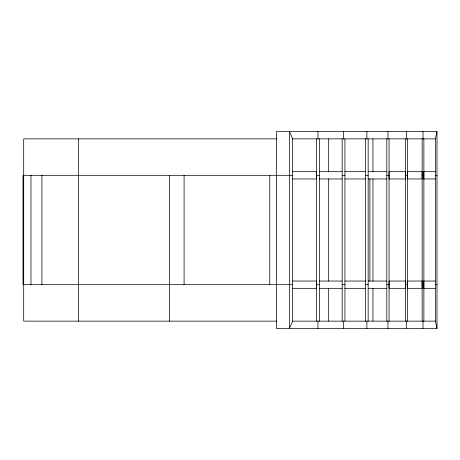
<?xml version="1.0" encoding="UTF-8"?>
<svg xmlns="http://www.w3.org/2000/svg" width="460" height="460" viewBox="0 0 460 460"><rect width="100%" height="100%" fill="white"/><g stroke="black" fill="none" stroke-linecap="round" stroke-linejoin="round"><path stroke-width="0.69" d="M437 328.428L435.401 321.137L435.401 138.862L437 131.571L276.345 131.571L276.345 328.428L437 328.428L437 131.571M292.646 321.137L289.501 328.428L289.501 131.571L292.646 138.862L292.646 321.137L435.401 321.137M276.949 138.862L23.69 138.862L23.69 321.137L276.972 321.137M292.646 138.862L435.401 138.862M292.646 171.672L316.376 171.672L316.376 178.963L292.646 178.963M319.401 171.672L342.102 171.672M344.879 171.672L365.579 171.672M368.092 171.672L386.751 171.672M423.309 171.672L435.401 171.672M23.69 175.317L292.646 175.317M316.434 175.317L319.459 175.317M342.165 175.317L344.942 175.317M365.642 175.317L368.155 175.317M386.814 175.317L389.068 175.317M405.662 175.317L407.652 175.317M422.148 175.317L423.873 175.317M435.401 175.317L437 175.317M23.69 175.427L23 175.427L23 284.683L292.646 284.683M319.401 178.963L342.102 178.963M344.879 178.963L365.579 178.963M368.092 178.963L386.751 178.963M423.309 178.963L435.401 178.963M292.646 281.037L316.376 281.037L316.376 288.328L292.646 288.328M319.401 281.037L342.102 281.037M344.879 281.037L365.579 281.037M368.092 281.037L386.751 281.037M423.309 281.037L435.401 281.037M316.434 284.683L319.459 284.683M342.165 284.683L344.942 284.683M365.642 284.683L368.155 284.683M386.814 284.683L389.068 284.683M405.662 284.683L407.652 284.683M422.148 284.683L423.873 284.683M435.401 284.683L437 284.683M319.401 288.328L342.102 288.328M344.879 288.328L365.579 288.328M368.092 288.328L386.751 288.328M423.309 288.328L435.401 288.328M423.873 138.862L423.873 321.137M423.809 171.672L423.809 178.963M423.809 281.037L423.809 288.328M423.01 131.571L423.01 138.862M423.01 321.137L423.01 328.428M422.148 138.862L422.148 321.137M407.652 138.862L407.652 321.137M406.657 131.571L406.657 138.862M406.657 321.137L406.657 328.428M405.662 138.862L405.662 321.137M389.068 138.862L389.068 321.137M387.947 131.571L387.947 138.862M387.947 321.137L387.947 328.428M386.814 138.862L386.814 321.137M372.951 138.862L372.951 171.741M372.951 178.894L372.951 281.106M372.951 288.259L372.951 321.137M369.886 178.894L369.886 281.106M368.155 138.862L368.155 321.137M366.902 131.571L366.902 138.862M366.902 321.137L366.902 328.428M365.642 138.862L365.642 321.137M344.942 138.862L344.942 321.137M343.557 131.571L343.557 138.862M343.557 321.137L343.557 328.428M342.165 138.862L342.165 321.137M328.681 138.862L328.681 171.741M328.681 178.894L328.681 281.106M328.681 288.259L328.681 321.137M319.459 138.862L319.459 321.137M317.946 131.571L317.946 138.862M317.946 321.137L317.946 328.428M316.434 138.862L316.434 321.137M269.761 175.317L269.761 284.683M184.092 175.317L184.092 284.683M169.51 175.317L169.51 321.137M78.373 138.862L78.373 321.137M41.917 175.317L41.917 284.683M30.981 175.317L30.981 284.683M405.599 171.672L389.005 171.672L389.005 178.963L405.599 178.963L405.599 171.672M422.084 171.672L407.589 171.672L407.589 178.963L422.084 178.963L422.084 171.672M405.599 281.037L389.005 281.037L389.005 288.328L405.599 288.328L405.599 281.037M422.084 281.037L407.589 281.037L407.589 288.328L422.084 288.328L422.084 281.037"/></g></svg>
